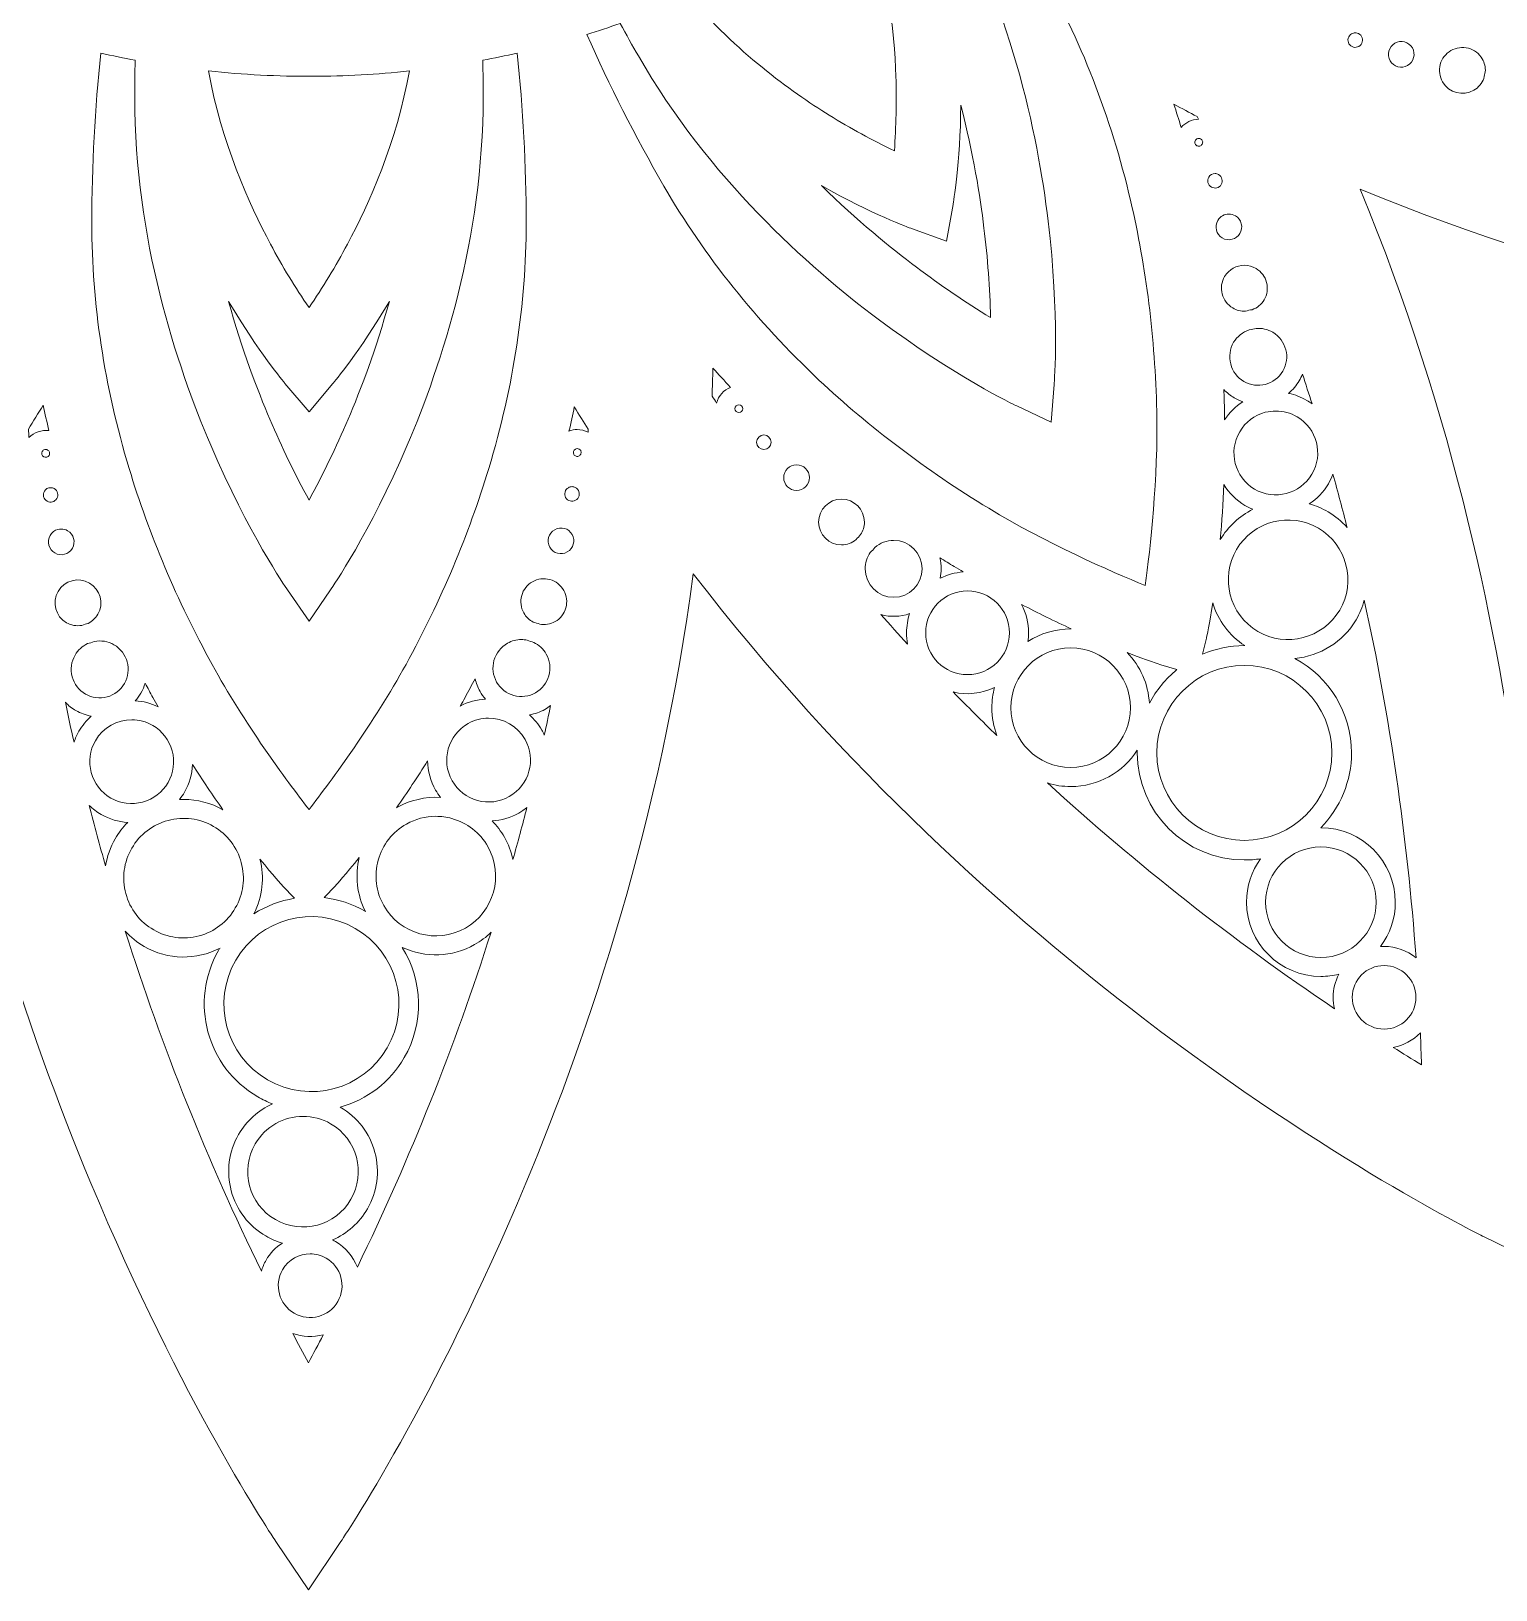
# Model space of a CAD drawing. Header units: millimetres. Extents: x -17 to 2094, y -143 to 314.
# Drawn here: x 452.9 to 568, y -116.3 to 6.1 of the extents above; entities that cross this region are included whole.
import ezdxf

# ---------------------------------------------------------------- set-up
doc = ezdxf.new("R2010")
doc.units = ezdxf.units.MM
doc.header["$MEASUREMENT"] = 0
doc.layers.add('Layer 3', color=7, linetype='Continuous')

msp = doc.modelspace()

# ---------------------------------------------------------------- linework, layer by layer
at = {"layer": 'Layer 3', "lineweight": 0}
for points, knots in [([(663.7, 73.81), (663.7, 73.81), (667.43, 76.32), (667.43, 76.32), (667.43, 76.32), (663.7, 78.84), (663.7, 78.84), (663.26, 79.13), (652.64, 86.25), (635.47, 93.41), (623.61, 98.36), (606.81, 104.02), (587.6, 106.56), (602.98, 118.37), (614.7, 131.67), (622.5, 141.9), (633.79, 156.69), (639.43, 168.16), (639.67, 168.64), (639.67, 168.64), (641.64, 172.67), (641.64, 172.67), (641.64, 172.67), (637.15, 172.99), (637.15, 172.99), (636.62, 173.03), (623.87, 173.88), (605.41, 171.49), (592.67, 169.85), (575.29, 166.35), (557.38, 158.94), (564.8, 176.86), (568.3, 194.25), (569.94, 207), (572.33, 225.46), (571.48, 238.21), (571.44, 238.74), (571.44, 238.74), (571.12, 243.22), (571.12, 243.22), (571.12, 243.22), (567.09, 241.25), (567.09, 241.25), (566.61, 241.02), (555.14, 235.38), (540.35, 224.09), (530.13, 216.29), (516.83, 204.58), (505.02, 189.2), (502.49, 208.43), (496.83, 225.24), (491.88, 237.1), (484.71, 254.28), (477.6, 264.89), (477.3, 265.34), (477.3, 265.34), (474.79, 269.06), (474.79, 269.06), (474.79, 269.06), (472.27, 265.34), (472.27, 265.34), (471.97, 264.89), (464.86, 254.28), (457.7, 237.1), (452.75, 225.24), (447.09, 208.45), (444.55, 189.23), (432.74, 204.62), (419.43, 216.34), (409.21, 224.14), (394.42, 235.43), (382.95, 241.07), (382.47, 241.3), (382.47, 241.3), (378.43, 243.27), (378.43, 243.27), (378.43, 243.27), (378.12, 238.79), (378.12, 238.79), (378.08, 238.25), (377.23, 225.51), (379.61, 207.05), (381.26, 194.3), (384.75, 176.93), (392.16, 159.02), (374.25, 166.44), (356.86, 169.93), (344.11, 171.58), (325.65, 173.96), (312.9, 173.11), (312.37, 173.07), (312.37, 173.07), (307.89, 172.76), (307.89, 172.76), (307.89, 172.76), (309.86, 168.72), (309.86, 168.72), (310.09, 168.24), (315.73, 156.77), (327.02, 141.98), (334.82, 131.76), (346.53, 118.46), (361.9, 106.66), (342.68, 104.12), (325.87, 98.46), (314.01, 93.51), (296.83, 86.34), (286.21, 79.23), (285.77, 78.93), (285.77, 78.93), (282.05, 76.42), (282.05, 76.42), (282.05, 76.42), (285.77, 73.91), (285.77, 73.91), (286.21, 73.61), (296.83, 66.5), (314.01, 59.33), (325.87, 54.38), (342.66, 48.72), (361.88, 46.18), (346.49, 34.38), (334.77, 21.07), (326.97, 10.85), (315.68, -3.95), (310.04, -15.41), (309.81, -15.89), (309.81, -15.89), (307.84, -19.93), (307.84, -19.93), (307.84, -19.93), (312.32, -20.25), (312.32, -20.25), (312.85, -20.28), (325.6, -21.13), (344.06, -18.75), (356.81, -17.11), (374.18, -13.61), (392.09, -6.2), (384.67, -24.12), (381.17, -41.5), (379.53, -54.26), (377.15, -72.71), (378, -85.46), (378.04, -86), (378.04, -86), (378.35, -90.48), (378.35, -90.48), (378.35, -90.48), (382.39, -88.51), (382.39, -88.51), (382.87, -88.28), (394.33, -82.64), (409.13, -71.35), (419.35, -63.55), (432.64, -51.83), (444.45, -36.46), (446.98, -55.69), (452.65, -72.49), (457.6, -84.36), (464.77, -101.54), (471.88, -112.15), (472.18, -112.59), (472.18, -112.59), (474.69, -116.32), (474.69, -116.32), (474.69, -116.32), (477.2, -112.59), (477.2, -112.59), (477.5, -112.15), (484.61, -101.54), (491.78, -84.36), (496.73, -72.5), (502.39, -55.7), (504.92, -36.49), (516.73, -51.87), (530.04, -63.59), (540.26, -71.4), (555.05, -82.69), (566.52, -88.32), (567, -88.56), (567, -88.56), (571.04, -90.53), (571.04, -90.53), (571.04, -90.53), (571.35, -86.05), (571.35, -86.05), (571.39, -85.51), (572.24, -72.76), (569.86, -54.31), (568.22, -41.56), (564.72, -24.18), (557.31, -6.27), (575.23, -13.69), (592.61, -17.19), (605.37, -18.84), (623.82, -21.22), (636.57, -20.37), (637.11, -20.33), (637.11, -20.33), (641.59, -20.02), (641.59, -20.02), (641.59, -20.02), (639.62, -15.98), (639.62, -15.98), (639.38, -15.5), (633.75, -4.03), (622.46, 10.76), (614.66, 20.98), (602.94, 34.28), (587.57, 46.08), (606.8, 48.62), (623.6, 54.28), (635.47, 59.23), (652.64, 66.4), (663.26, 73.51), (663.7, 73.81)], [0, 0, 0, 0, 1, 1, 1, 2, 2, 2, 3, 3, 3, 4, 4, 4, 5, 5, 5, 6, 6, 6, 7, 7, 7, 8, 8, 8, 9, 9, 9, 10, 10, 10, 11, 11, 11, 12, 12, 12, 13, 13, 13, 14, 14, 14, 15, 15, 15, 16, 16, 16, 17, 17, 17, 18, 18, 18, 19, 19, 19, 20, 20, 20, 21, 21, 21, 22, 22, 22, 23, 23, 23, 24, 24, 24, 25, 25, 25, 26, 26, 26, 27, 27, 27, 28, 28, 28, 29, 29, 29, 30, 30, 30, 31, 31, 31, 32, 32, 32, 33, 33, 33, 34, 34, 34, 35, 35, 35, 36, 36, 36, 37, 37, 37, 38, 38, 38, 39, 39, 39, 40, 40, 40, 41, 41, 41, 42, 42, 42, 43, 43, 43, 44, 44, 44, 45, 45, 45, 46, 46, 46, 47, 47, 47, 48, 48, 48, 49, 49, 49, 50, 50, 50, 51, 51, 51, 52, 52, 52, 53, 53, 53, 54, 54, 54, 55, 55, 55, 56, 56, 56, 57, 57, 57, 58, 58, 58, 59, 59, 59, 60, 60, 60, 61, 61, 61, 62, 62, 62, 63, 63, 63, 64, 64, 64, 65, 65, 65, 66, 66, 66, 67, 67, 67, 68, 68, 68, 69, 69, 69, 70, 70, 70, 71, 71, 71, 72, 72, 72, 72]), ([(502.62, -6.04), (500.35, -2.12), (498.32, 1.89), (496.56, 5.88), (497.44, 6.15), (498.31, 6.44), (499.18, 6.74), (499.66, 5.86), (500.14, 5.01), (500.61, 4.19), (506.13, -5.38), (513.9, -12.34), (519.45, -16.49), (525.46, -20.99), (530.14, -23.22), (530.33, -23.31), (530.33, -23.31), (533.03, -24.59), (533.03, -24.59), (533.03, -24.59), (533.27, -21.62), (533.27, -21.62), (533.29, -21.4), (533.7, -16.27), (532.8, -8.78), (531.98, -1.9), (529.84, 8.3), (524.31, 17.88), (523.84, 18.7), (523.33, 19.55), (522.81, 20.41), (523.5, 21.01), (524.19, 21.62), (524.86, 22.24), (527.44, 18.72), (529.9, 14.95), (532.17, 11.02), (535.34, 5.53), (537.73, -0.58), (539.27, -7.15), (540.5, -12.42), (541.2, -18), (541.33, -23.73), (541.45, -28.95), (540.82, -34.53), (540.43, -37.42), (537.73, -36.31), (532.58, -34.06), (528.13, -31.35), (523.24, -28.37), (518.75, -24.98), (514.8, -21.27), (509.89, -16.66), (505.79, -11.53), (502.62, -6.04)], [0, 0, 0, 0, 1, 1, 1, 2, 2, 2, 3, 3, 3, 4, 4, 4, 5, 5, 5, 6, 6, 6, 7, 7, 7, 8, 8, 8, 9, 9, 9, 10, 10, 10, 11, 11, 11, 12, 12, 12, 13, 13, 13, 14, 14, 14, 15, 15, 15, 16, 16, 16, 17, 17, 17, 18, 18, 18, 18]), ([(518.25, 16.79), (520.17, 11.45), (520.72, 6.15), (520.84, 2.57), (520.9, 0.59), (520.86, -1.36), (520.72, -3.26), (519, -2.44), (517.28, -1.5), (515.6, -0.46), (512.56, 1.43), (508.25, 4.55), (504.59, 8.89), (509.4, 11.02), (513.99, 13.67), (518.25, 16.79)], [0, 0, 0, 0, 1, 1, 1, 2, 2, 2, 3, 3, 3, 4, 4, 4, 5, 5, 5, 5]), ([(557.21, 4.94), (556.94, 4.78), (556.59, 4.88), (556.43, 5.15), (556.35, 5.28), (556.33, 5.43), (556.37, 5.58), (556.41, 5.73), (556.51, 5.85), (556.64, 5.93), (556.73, 5.98), (556.82, 6), (556.92, 6), (556.97, 6), (557.02, 6), (557.07, 5.98), (557.22, 5.94), (557.34, 5.85), (557.42, 5.72), (557.57, 5.45), (557.48, 5.1), (557.21, 4.94)], [0, 0, 0, 0, 1, 1, 1, 2, 2, 2, 3, 3, 3, 4, 4, 4, 5, 5, 5, 6, 6, 6, 7, 7, 7, 7]), ([(561.04, 3.44), (560.56, 3.16), (559.94, 3.33), (559.66, 3.81), (559.39, 4.29), (559.55, 4.91), (560.03, 5.19), (560.51, 5.47), (561.13, 5.3), (561.41, 4.82), (561.69, 4.34), (561.52, 3.72), (561.04, 3.44)], [0, 0, 0, 0, 1, 1, 1, 2, 2, 2, 3, 3, 3, 4, 4, 4, 4]), ([(567.03, 2.43), (566.89, 2.04), (566.61, 1.7), (566.24, 1.49), (565.38, 1), (564.28, 1.29), (563.78, 2.15), (563.54, 2.57), (563.48, 3.05), (563.6, 3.52), (563.73, 3.98), (564.03, 4.37), (564.44, 4.61), (564.86, 4.85), (565.34, 4.92), (565.81, 4.79), (566.27, 4.67), (566.66, 4.37), (566.9, 3.95), (567.08, 3.65), (567.16, 3.3), (567.14, 2.95), (567.09, 2.78), (567.06, 2.61), (567.03, 2.43)], [0, 0, 0, 0, 1, 1, 1, 2, 2, 2, 3, 3, 3, 4, 4, 4, 5, 5, 5, 6, 6, 6, 7, 7, 7, 8, 8, 8, 8]), ([(488.86, -28.22), (487.29, -33.41), (485.11, -38.59), (482.36, -43.61), (479.85, -48.19), (476.52, -52.71), (474.74, -55.02), (472.96, -52.71), (469.62, -48.19), (467.12, -43.61), (464.37, -38.59), (462.18, -33.41), (460.61, -28.22), (458.66, -21.77), (457.68, -15.28), (457.68, -8.94), (457.68, -4.42), (457.92, 0.06), (458.39, 4.41), (459.29, 4.21), (460.19, 4.02), (461.09, 3.85), (461.06, 2.85), (461.05, 1.87), (461.05, 0.93), (461.05, -10.13), (464.3, -20.04), (467.03, -26.4), (469.98, -33.31), (472.92, -37.58), (473.04, -37.76), (473.04, -37.76), (474.74, -40.21), (474.74, -40.21), (474.74, -40.21), (476.43, -37.76), (476.43, -37.76), (476.56, -37.58), (479.49, -33.31), (482.45, -26.4), (485.17, -20.04), (488.42, -10.13), (488.42, 0.93), (488.42, 1.87), (488.41, 2.85), (488.39, 3.85), (489.28, 4.02), (490.18, 4.21), (491.08, 4.41), (491.56, 0.07), (491.8, -4.42), (491.8, -8.94), (491.8, -15.28), (490.81, -21.77), (488.86, -28.22)], [0, 0, 0, 0, 1, 1, 1, 2, 2, 2, 3, 3, 3, 4, 4, 4, 5, 5, 5, 6, 6, 6, 7, 7, 7, 8, 8, 8, 9, 9, 9, 10, 10, 10, 11, 11, 11, 12, 12, 12, 13, 13, 13, 14, 14, 14, 15, 15, 15, 16, 16, 16, 17, 17, 17, 18, 18, 18, 18]), ([(477.76, -10.59), (476.83, -12.34), (475.81, -14.01), (474.74, -15.58), (473.66, -14.01), (472.65, -12.34), (471.71, -10.59), (470.02, -7.44), (467.85, -2.58), (466.85, 3.01), (469.56, 2.72), (472.3, 2.58), (475.02, 2.59), (477.55, 2.6), (480.1, 2.74), (482.63, 3.01), (481.62, -2.58), (479.45, -7.44), (477.76, -10.59)], [0, 0, 0, 0, 1, 1, 1, 2, 2, 2, 3, 3, 3, 4, 4, 4, 5, 5, 5, 6, 6, 6, 6]), ([(522.06, -9.37), (522.06, -9.37), (524.81, -10.35), (524.81, -10.35), (524.81, -10.35), (525.33, -7.48), (525.33, -7.48), (525.35, -7.34), (525.9, -4.27), (525.94, 0.32), (526.92, -3.46), (527.46, -6.85), (527.76, -9.33), (528.05, -11.69), (528.22, -14.06), (528.28, -16.37), (526.31, -15.16), (524.35, -13.83), (522.45, -12.4), (520.44, -10.9), (517.79, -8.74), (515, -6), (518.99, -8.26), (521.92, -9.32), (522.06, -9.37)], [0, 0, 0, 0, 1, 1, 1, 2, 2, 2, 3, 3, 3, 4, 4, 4, 5, 5, 5, 6, 6, 6, 7, 7, 7, 8, 8, 8, 8]), ([(543.25, -1.43), (543.06, -0.81), (542.87, -0.2), (542.68, 0.4), (543.31, 0.06), (543.91, -0.26), (544.5, -0.57), (544.54, -0.65), (544.57, -0.72), (544.61, -0.79), (544.09, -0.8), (543.59, -1.03), (543.25, -1.43)], [0, 0, 0, 0, 1, 1, 1, 2, 2, 2, 3, 3, 3, 4, 4, 4, 4]), ([(544.89, -2.75), (544.85, -2.82), (544.79, -2.87), (544.71, -2.89), (544.63, -2.91), (544.54, -2.9), (544.47, -2.86), (544.33, -2.77), (544.28, -2.58), (544.37, -2.44), (544.42, -2.34), (544.53, -2.29), (544.63, -2.29), (544.68, -2.29), (544.74, -2.3), (544.78, -2.33), (544.86, -2.37), (544.91, -2.44), (544.93, -2.51), (544.95, -2.59), (544.93, -2.68), (544.89, -2.75)], [0, 0, 0, 0, 1, 1, 1, 2, 2, 2, 3, 3, 3, 4, 4, 4, 5, 5, 5, 6, 6, 6, 7, 7, 7, 7]), ([(546.4, -5.91), (546.24, -6.18), (545.89, -6.27), (545.62, -6.11), (545.35, -5.95), (545.25, -5.6), (545.41, -5.33), (545.52, -5.15), (545.71, -5.05), (545.91, -5.05), (546, -5.05), (546.1, -5.07), (546.19, -5.13), (546.46, -5.29), (546.55, -5.64), (546.4, -5.91)], [0, 0, 0, 0, 1, 1, 1, 2, 2, 2, 3, 3, 3, 4, 4, 4, 5, 5, 5, 5]), ([(547.86, -9.75), (547.58, -10.23), (546.96, -10.39), (546.48, -10.11), (546.25, -9.97), (546.09, -9.76), (546.02, -9.49), (545.95, -9.23), (545.99, -8.96), (546.12, -8.73), (546.31, -8.41), (546.65, -8.23), (547, -8.23), (547.17, -8.23), (547.35, -8.28), (547.51, -8.37), (547.74, -8.51), (547.9, -8.73), (547.97, -8.99), (548.04, -9.25), (548, -9.52), (547.86, -9.75)], [0, 0, 0, 0, 1, 1, 1, 2, 2, 2, 3, 3, 3, 4, 4, 4, 5, 5, 5, 6, 6, 6, 7, 7, 7, 7]), ([(549.77, -14.97), (549.55, -15.33), (549.22, -15.61), (548.82, -15.75), (548.64, -15.77), (548.47, -15.81), (548.3, -15.86), (547.95, -15.87), (547.6, -15.79), (547.3, -15.61), (546.89, -15.37), (546.59, -14.98), (546.47, -14.51), (546.35, -14.04), (546.42, -13.56), (546.66, -13.14), (547, -12.57), (547.6, -12.26), (548.22, -12.26), (548.53, -12.26), (548.84, -12.34), (549.13, -12.51), (549.54, -12.75), (549.84, -13.14), (549.96, -13.61), (550.08, -14.07), (550.01, -14.56), (549.77, -14.97)], [0, 0, 0, 0, 1, 1, 1, 2, 2, 2, 3, 3, 3, 4, 4, 4, 5, 5, 5, 6, 6, 6, 7, 7, 7, 8, 8, 8, 9, 9, 9, 9]), ([(481.05, -15.09), (480.01, -18.86), (478.79, -22.06), (477.81, -24.36), (476.87, -26.55), (475.84, -28.68), (474.74, -30.71), (473.63, -28.68), (472.6, -26.55), (471.67, -24.36), (470.69, -22.06), (469.46, -18.86), (468.42, -15.09), (470.75, -19.05), (472.76, -21.43), (472.85, -21.54), (472.85, -21.54), (474.74, -23.76), (474.74, -23.76), (474.74, -23.76), (476.62, -21.54), (476.62, -21.54), (476.72, -21.43), (478.73, -19.04), (481.05, -15.09)], [0, 0, 0, 0, 1, 1, 1, 2, 2, 2, 3, 3, 3, 4, 4, 4, 5, 5, 5, 6, 6, 6, 7, 7, 7, 8, 8, 8, 8]), ([(551.23, -20.58), (550.6, -21.65), (549.23, -22), (548.17, -21.38), (547.65, -21.07), (547.29, -20.59), (547.14, -20.01), (546.99, -19.43), (547.07, -18.83), (547.37, -18.31), (547.65, -17.85), (548.08, -17.5), (548.6, -17.33), (548.78, -17.31), (548.96, -17.27), (549.13, -17.22), (549.59, -17.18), (550.04, -17.29), (550.44, -17.52), (551.5, -18.15), (551.86, -19.52), (551.23, -20.58)], [0, 0, 0, 0, 1, 1, 1, 2, 2, 2, 3, 3, 3, 4, 4, 4, 5, 5, 5, 6, 6, 6, 7, 7, 7, 7]), ([(506.76, -23.08), (506.64, -22.9), (506.52, -22.72), (506.4, -22.54), (506.43, -21.83), (506.45, -21.1), (506.47, -20.34), (506.91, -20.83), (507.36, -21.32), (507.86, -21.85), (507.31, -22.05), (506.9, -22.52), (506.76, -23.08)], [0, 0, 0, 0, 1, 1, 1, 2, 2, 2, 3, 3, 3, 4, 4, 4, 4]), ([(553.11, -22.87), (552.67, -22.61), (552.19, -22.42), (551.69, -22.32), (552.02, -22.04), (552.3, -21.71), (552.52, -21.34), (552.62, -21.17), (552.71, -21), (552.78, -20.81), (553.03, -21.59), (553.29, -22.37), (553.53, -23.15), (553.4, -23.05), (553.26, -22.96), (553.11, -22.87)], [0, 0, 0, 0, 1, 1, 1, 2, 2, 2, 3, 3, 3, 4, 4, 4, 5, 5, 5, 5]), ([(546.6, -22.02), (546.84, -22.27), (547.11, -22.49), (547.41, -22.67), (547.62, -22.79), (547.85, -22.9), (548.09, -22.98), (547.52, -23.34), (547.03, -23.83), (546.66, -24.4), (546.66, -24.16), (546.66, -23.91), (546.65, -23.66), (546.64, -23.13), (546.62, -22.58), (546.6, -22.02)], [0, 0, 0, 0, 1, 1, 1, 2, 2, 2, 3, 3, 3, 4, 4, 4, 5, 5, 5, 5]), ([(452.7, -25.12), (453.08, -24.52), (453.47, -23.89), (453.86, -23.25), (454, -23.91), (454.15, -24.58), (454.31, -25.25), (453.73, -25.17), (453.14, -25.38), (452.74, -25.8), (452.73, -25.58), (452.71, -25.35), (452.7, -25.12)], [0, 0, 0, 0, 1, 1, 1, 2, 2, 2, 3, 3, 3, 4, 4, 4, 4]), ([(508.51, -23.83), (508.34, -23.83), (508.2, -23.7), (508.2, -23.53), (508.2, -23.36), (508.34, -23.22), (508.51, -23.22), (508.68, -23.22), (508.81, -23.36), (508.81, -23.53), (508.81, -23.7), (508.68, -23.83), (508.51, -23.83)], [0, 0, 0, 0, 1, 1, 1, 2, 2, 2, 3, 3, 3, 4, 4, 4, 4]), ([(496.66, -25.38), (496.4, -25.24), (496.1, -25.16), (495.8, -25.16), (495.59, -25.16), (495.37, -25.2), (495.16, -25.28), (495.31, -24.65), (495.45, -24.01), (495.58, -23.39), (495.96, -24), (496.32, -24.58), (496.68, -25.14), (496.67, -25.22), (496.67, -25.3), (496.66, -25.38)], [0, 0, 0, 0, 1, 1, 1, 2, 2, 2, 3, 3, 3, 4, 4, 4, 5, 5, 5, 5]), ([(553.52, -28.67), (552.6, -30.23), (550.58, -30.76), (549.01, -29.84), (547.45, -28.92), (546.93, -26.89), (547.85, -25.33), (548.29, -24.57), (549.01, -24.03), (549.86, -23.81), (550.14, -23.74), (550.42, -23.71), (550.69, -23.71), (551.27, -23.71), (551.84, -23.86), (552.36, -24.16), (553.92, -25.08), (554.44, -27.1), (553.52, -28.67)], [0, 0, 0, 0, 1, 1, 1, 2, 2, 2, 3, 3, 3, 4, 4, 4, 5, 5, 5, 6, 6, 6, 6]), ([(510.47, -26.73), (510.15, -26.73), (509.9, -26.48), (509.9, -26.16), (509.9, -25.85), (510.15, -25.59), (510.47, -25.59), (510.78, -25.59), (511.04, -25.85), (511.04, -26.16), (511.04, -26.48), (510.78, -26.73), (510.47, -26.73)], [0, 0, 0, 0, 1, 1, 1, 2, 2, 2, 3, 3, 3, 4, 4, 4, 4]), ([(453.79, -26.88), (453.83, -26.81), (453.9, -26.76), (453.98, -26.74), (454.01, -26.73), (454.03, -26.73), (454.06, -26.73), (454.11, -26.73), (454.16, -26.74), (454.21, -26.77), (454.28, -26.81), (454.33, -26.87), (454.35, -26.95), (454.38, -27.03), (454.36, -27.12), (454.32, -27.19), (454.24, -27.33), (454.05, -27.38), (453.91, -27.3), (453.76, -27.21), (453.71, -27.03), (453.79, -26.88)], [0, 0, 0, 0, 1, 1, 1, 2, 2, 2, 3, 3, 3, 4, 4, 4, 5, 5, 5, 6, 6, 6, 7, 7, 7, 7]), ([(496.1, -27.05), (496.08, -27.12), (496.03, -27.19), (495.96, -27.23), (495.89, -27.27), (495.81, -27.28), (495.73, -27.26), (495.65, -27.24), (495.58, -27.19), (495.54, -27.11), (495.46, -26.97), (495.51, -26.78), (495.66, -26.7), (495.71, -26.67), (495.76, -26.66), (495.81, -26.66), (495.92, -26.66), (496.02, -26.71), (496.08, -26.81), (496.12, -26.88), (496.13, -26.97), (496.1, -27.05)], [0, 0, 0, 0, 1, 1, 1, 2, 2, 2, 3, 3, 3, 4, 4, 4, 5, 5, 5, 6, 6, 6, 7, 7, 7, 7]), ([(513.04, -29.95), (512.48, -29.95), (512.03, -29.49), (512.03, -28.94), (512.03, -28.38), (512.48, -27.93), (513.04, -27.93), (513.59, -27.93), (514.05, -28.38), (514.05, -28.94), (514.05, -29.49), (513.59, -29.95), (513.04, -29.95)], [0, 0, 0, 0, 1, 1, 1, 2, 2, 2, 3, 3, 3, 4, 4, 4, 4]), ([(554.79, -31.63), (554.32, -31.36), (553.83, -31.15), (553.31, -31), (553.92, -30.6), (554.44, -30.07), (554.81, -29.43), (554.95, -29.19), (555.07, -28.93), (555.17, -28.67), (555.56, -30.05), (555.93, -31.45), (556.29, -32.86), (555.86, -32.38), (555.35, -31.96), (554.79, -31.63)], [0, 0, 0, 0, 1, 1, 1, 2, 2, 2, 3, 3, 3, 4, 4, 4, 5, 5, 5, 5]), ([(453.89, -30.44), (453.85, -30.3), (453.87, -30.14), (453.95, -30.01), (454.05, -29.83), (454.24, -29.73), (454.44, -29.73), (454.54, -29.73), (454.64, -29.75), (454.73, -29.8), (454.86, -29.88), (454.95, -30), (454.99, -30.15), (455.03, -30.3), (455.01, -30.45), (454.93, -30.58), (454.78, -30.85), (454.43, -30.95), (454.16, -30.79), (454.02, -30.71), (453.93, -30.59), (453.89, -30.44)], [0, 0, 0, 0, 1, 1, 1, 2, 2, 2, 3, 3, 3, 4, 4, 4, 5, 5, 5, 6, 6, 6, 7, 7, 7, 7]), ([(495.95, -30.38), (495.91, -30.52), (495.81, -30.64), (495.68, -30.72), (495.68, -30.72), (495.68, -30.72), (495.68, -30.72), (495.41, -30.87), (495.06, -30.78), (494.9, -30.5), (494.83, -30.37), (494.81, -30.22), (494.85, -30.07), (494.89, -29.92), (494.99, -29.8), (495.12, -29.73), (495.21, -29.68), (495.3, -29.65), (495.4, -29.65), (495.45, -29.65), (495.5, -29.66), (495.55, -29.67), (495.7, -29.72), (495.82, -29.81), (495.9, -29.94), (495.97, -30.07), (495.99, -30.23), (495.95, -30.38)], [0, 0, 0, 0, 1, 1, 1, 2, 2, 2, 3, 3, 3, 4, 4, 4, 5, 5, 5, 6, 6, 6, 7, 7, 7, 8, 8, 8, 9, 9, 9, 9]), ([(548.26, -31.13), (548.46, -31.24), (548.66, -31.35), (548.88, -31.43), (547.82, -31.96), (546.93, -32.79), (546.32, -33.81), (546.45, -32.39), (546.54, -30.95), (546.6, -29.49), (547, -30.16), (547.57, -30.72), (548.26, -31.13)], [0, 0, 0, 0, 1, 1, 1, 2, 2, 2, 3, 3, 3, 4, 4, 4, 4]), ([(518.07, -33.42), (517.95, -33.54), (517.83, -33.67), (517.72, -33.81), (517.4, -34.08), (516.99, -34.23), (516.57, -34.23), (515.58, -34.23), (514.77, -33.43), (514.77, -32.43), (514.77, -31.44), (515.58, -30.63), (516.57, -30.63), (517.56, -30.63), (518.37, -31.44), (518.37, -32.43), (518.37, -32.79), (518.27, -33.13), (518.07, -33.42)], [0, 0, 0, 0, 1, 1, 1, 2, 2, 2, 3, 3, 3, 4, 4, 4, 5, 5, 5, 6, 6, 6, 6]), ([(549.27, -41.02), (547.03, -39.7), (546.29, -36.82), (547.6, -34.58), (548.92, -32.35), (551.8, -31.61), (554.03, -32.92), (556.26, -34.23), (557.01, -37.12), (555.7, -39.35), (554.38, -41.58), (551.5, -42.33), (549.27, -41.02)], [0, 0, 0, 0, 1, 1, 1, 2, 2, 2, 3, 3, 3, 4, 4, 4, 4]), ([(454.3, -34.25), (454.23, -33.99), (454.27, -33.71), (454.4, -33.48), (454.4, -33.48), (454.4, -33.48), (454.4, -33.48), (454.54, -33.25), (454.76, -33.08), (455.02, -33.01), (455.1, -32.99), (455.19, -32.98), (455.28, -32.98), (455.45, -32.98), (455.63, -33.02), (455.78, -33.11), (456.01, -33.25), (456.18, -33.46), (456.25, -33.72), (456.32, -33.98), (456.29, -34.26), (456.15, -34.49), (455.87, -34.97), (455.25, -35.14), (454.77, -34.86), (454.54, -34.72), (454.37, -34.51), (454.3, -34.25)], [0, 0, 0, 0, 1, 1, 1, 2, 2, 2, 3, 3, 3, 4, 4, 4, 5, 5, 5, 6, 6, 6, 7, 7, 7, 8, 8, 8, 9, 9, 9, 9]), ([(495.03, -34.78), (494.55, -35.06), (493.93, -34.89), (493.65, -34.4), (493.38, -33.92), (493.55, -33.3), (494.04, -33.03), (494.52, -32.75), (495.14, -32.92), (495.41, -33.41), (495.68, -33.89), (495.51, -34.51), (495.03, -34.78)], [0, 0, 0, 0, 1, 1, 1, 2, 2, 2, 3, 3, 3, 4, 4, 4, 4]), ([(520.66, -38.34), (519.43, -38.34), (518.43, -37.34), (518.43, -36.11), (518.43, -35.65), (518.57, -35.2), (518.83, -34.82), (518.96, -34.7), (519.08, -34.57), (519.19, -34.42), (519.6, -34.06), (520.12, -33.87), (520.66, -33.87), (521.9, -33.87), (522.9, -34.87), (522.9, -36.11), (522.9, -37.34), (521.9, -38.34), (520.66, -38.34)], [0, 0, 0, 0, 1, 1, 1, 2, 2, 2, 3, 3, 3, 4, 4, 4, 5, 5, 5, 6, 6, 6, 6]), ([(524.29, -35.23), (524.67, -35.47), (525.05, -35.7), (525.42, -35.92), (525.66, -36.07), (525.9, -36.21), (526.13, -36.35), (525.5, -36.4), (524.89, -36.56), (524.32, -36.85), (524.37, -36.6), (524.4, -36.36), (524.4, -36.11), (524.4, -35.81), (524.36, -35.51), (524.29, -35.23)], [0, 0, 0, 0, 1, 1, 1, 2, 2, 2, 3, 3, 3, 4, 4, 4, 5, 5, 5, 5]), ([(455.03, -37.88), (455.53, -37.02), (456.63, -36.72), (457.49, -37.22), (458.35, -37.71), (458.65, -38.82), (458.15, -39.68), (457.97, -39.98), (457.71, -40.23), (457.4, -40.39), (457.23, -40.43), (457.06, -40.48), (456.89, -40.55), (456.48, -40.62), (456.05, -40.55), (455.69, -40.34), (454.83, -39.84), (454.53, -38.74), (455.03, -37.88)], [0, 0, 0, 0, 1, 1, 1, 2, 2, 2, 3, 3, 3, 4, 4, 4, 5, 5, 5, 6, 6, 6, 6]), ([(494.92, -39.17), (494.79, -39.63), (494.49, -40.02), (494.07, -40.25), (493.7, -40.46), (493.27, -40.53), (492.86, -40.46), (492.7, -40.39), (492.53, -40.33), (492.36, -40.29), (492.04, -40.13), (491.79, -39.88), (491.61, -39.57), (491.38, -39.16), (491.32, -38.67), (491.45, -38.2), (491.57, -37.74), (491.88, -37.35), (492.29, -37.12), (492.71, -36.88), (493.2, -36.82), (493.66, -36.95), (494.13, -37.08), (494.51, -37.38), (494.75, -37.8), (494.75, -37.8), (494.75, -37.8), (494.75, -37.8), (494.98, -38.22), (495.04, -38.7), (494.92, -39.17)], [0, 0, 0, 0, 1, 1, 1, 2, 2, 2, 3, 3, 3, 4, 4, 4, 5, 5, 5, 6, 6, 6, 7, 7, 7, 8, 8, 8, 9, 9, 9, 10, 10, 10, 10]), ([(526.47, -44.42), (524.65, -44.42), (523.18, -42.94), (523.18, -41.13), (523.18, -39.31), (524.65, -37.84), (526.47, -37.84), (528.28, -37.84), (529.76, -39.31), (529.76, -41.13), (529.76, -42.94), (528.28, -44.42), (526.47, -44.42)], [0, 0, 0, 0, 1, 1, 1, 2, 2, 2, 3, 3, 3, 4, 4, 4, 4]), ([(530.71, -38.9), (532.01, -39.58), (533.32, -40.22), (534.62, -40.82), (534.6, -40.82), (534.59, -40.82), (534.57, -40.82), (533.38, -40.82), (532.2, -41.17), (531.21, -41.82), (531.24, -41.59), (531.26, -41.36), (531.26, -41.13), (531.26, -40.35), (531.06, -39.58), (530.71, -38.9)], [0, 0, 0, 0, 1, 1, 1, 2, 2, 2, 3, 3, 3, 4, 4, 4, 5, 5, 5, 5]), ([(545.73, -38.78), (546.14, -40.15), (547.02, -41.34), (548.25, -42.14), (548.24, -42.14), (548.23, -42.14), (548.21, -42.14), (547.07, -42.14), (545.97, -42.37), (544.93, -42.81), (544.93, -42.81), (545.23, -41.55), (545.23, -41.55), (545.26, -41.42), (545.47, -40.45), (545.73, -38.78)], [0, 0, 0, 0, 1, 1, 1, 2, 2, 2, 3, 3, 3, 4, 4, 4, 5, 5, 5, 5]), ([(557.63, -38.56), (559.65, -47.71), (561.01, -57.16), (561.7, -66.67), (560.99, -66.09), (560.11, -65.77), (559.19, -65.77), (559.1, -65.77), (559, -65.77), (558.91, -65.78), (559.66, -64.78), (560.07, -63.56), (560.07, -62.29), (560.07, -59.07), (557.45, -56.45), (554.23, -56.45), (554.23, -56.45), (554.22, -56.45), (554.22, -56.45), (555.76, -54.88), (556.63, -52.77), (556.63, -50.56), (556.63, -47.43), (554.88, -44.58), (552.17, -43.14), (554.15, -42.97), (555.96, -41.86), (556.99, -40.11), (557.27, -39.62), (557.49, -39.1), (557.63, -38.56)], [0, 0, 0, 0, 1, 1, 1, 2, 2, 2, 3, 3, 3, 4, 4, 4, 5, 5, 5, 6, 6, 6, 7, 7, 7, 8, 8, 8, 9, 9, 9, 10, 10, 10, 10]), ([(521.76, -42.02), (521.05, -41.25), (520.35, -40.47), (519.67, -39.7), (520.4, -39.91), (521.2, -39.88), (521.92, -39.62), (521.76, -40.1), (521.68, -40.61), (521.68, -41.13), (521.68, -41.43), (521.71, -41.73), (521.76, -42.02)], [0, 0, 0, 0, 1, 1, 1, 2, 2, 2, 3, 3, 3, 4, 4, 4, 4]), ([(457.18, -45.94), (456.66, -45.64), (456.29, -45.16), (456.14, -44.58), (455.98, -44.01), (456.06, -43.4), (456.36, -42.89), (456.59, -42.49), (456.93, -42.17), (457.35, -41.98), (457.52, -41.94), (457.7, -41.88), (457.86, -41.81), (458.4, -41.71), (458.95, -41.8), (459.42, -42.07), (460.49, -42.68), (460.85, -44.05), (460.24, -45.12), (459.94, -45.64), (459.45, -46.01), (458.88, -46.17), (458.3, -46.32), (457.7, -46.24), (457.18, -45.94)], [0, 0, 0, 0, 1, 1, 1, 2, 2, 2, 3, 3, 3, 4, 4, 4, 5, 5, 5, 6, 6, 6, 7, 7, 7, 8, 8, 8, 8]), ([(490.33, -41.95), (490.66, -41.76), (491.04, -41.66), (491.42, -41.66), (491.57, -41.66), (491.73, -41.68), (491.88, -41.71), (492.05, -41.78), (492.22, -41.84), (492.39, -41.88), (492.81, -42.08), (493.15, -42.4), (493.37, -42.8), (493.67, -43.32), (493.74, -43.92), (493.58, -44.5), (493.42, -45.07), (493.05, -45.55), (492.53, -45.85), (492.01, -46.14), (491.41, -46.21), (490.83, -46.05), (490.25, -45.89), (489.77, -45.52), (489.48, -45), (489.19, -44.48), (489.11, -43.88), (489.27, -43.3), (489.43, -42.72), (489.81, -42.25), (490.33, -41.95)], [0, 0, 0, 0, 1, 1, 1, 2, 2, 2, 3, 3, 3, 4, 4, 4, 5, 5, 5, 6, 6, 6, 7, 7, 7, 8, 8, 8, 9, 9, 9, 10, 10, 10, 10]), ([(529.87, -47.02), (529.87, -44.43), (531.98, -42.32), (534.57, -42.32), (537.16, -42.32), (539.27, -44.43), (539.27, -47.02), (539.27, -49.61), (537.16, -51.71), (534.57, -51.71), (531.98, -51.71), (529.87, -49.61), (529.87, -47.02)], [0, 0, 0, 0, 1, 1, 1, 2, 2, 2, 3, 3, 3, 4, 4, 4, 4]), ([(542.92, -44.02), (542.03, -44.75), (541.29, -45.66), (540.75, -46.67), (540.67, -45.15), (540.04, -43.75), (539.01, -42.69), (540.62, -43.32), (541.59, -43.62), (541.64, -43.64), (541.64, -43.64), (541.64, -43.64), (541.64, -43.64), (541.64, -43.64), (542.92, -44.02), (542.92, -44.02)], [0, 0, 0, 0, 1, 1, 1, 2, 2, 2, 3, 3, 3, 4, 4, 4, 5, 5, 5, 5]), ([(548.21, -57.44), (544.42, -57.44), (541.34, -54.35), (541.34, -50.56), (541.34, -46.77), (544.42, -43.69), (548.21, -43.69), (552, -43.69), (555.09, -46.77), (555.09, -50.56), (555.09, -54.35), (552, -57.44), (548.21, -57.44)], [0, 0, 0, 0, 1, 1, 1, 2, 2, 2, 3, 3, 3, 4, 4, 4, 4]), ([(461.09, -46.48), (461.26, -46.29), (461.41, -46.09), (461.53, -45.87), (461.68, -45.62), (461.79, -45.36), (461.87, -45.09), (462.07, -45.47), (462.27, -45.84), (462.48, -46.22), (462.61, -46.46), (462.74, -46.7), (462.88, -46.94), (462.32, -46.67), (461.71, -46.51), (461.09, -46.48)], [0, 0, 0, 0, 1, 1, 1, 2, 2, 2, 3, 3, 3, 4, 4, 4, 5, 5, 5, 5]), ([(488.61, -46.35), (487.92, -46.38), (487.24, -46.56), (486.62, -46.89), (486.75, -46.67), (486.87, -46.44), (487, -46.22), (487.26, -45.74), (487.52, -45.24), (487.79, -44.74), (487.87, -45.09), (488, -45.42), (488.18, -45.74), (488.3, -45.96), (488.45, -46.16), (488.61, -46.35)], [0, 0, 0, 0, 1, 1, 1, 2, 2, 2, 3, 3, 3, 4, 4, 4, 5, 5, 5, 5]), ([(525.34, -45.78), (526.42, -46.05), (527.59, -45.91), (528.59, -45.42), (528.45, -45.94), (528.38, -46.47), (528.38, -47.02), (528.38, -47.77), (528.51, -48.51), (528.77, -49.2), (527.61, -48.07), (526.46, -46.92), (525.34, -45.78)], [0, 0, 0, 0, 1, 1, 1, 2, 2, 2, 3, 3, 3, 4, 4, 4, 4]), ([(456.67, -48.86), (456.51, -49.14), (456.38, -49.43), (456.28, -49.72), (456.04, -48.68), (455.82, -47.63), (455.6, -46.59), (455.84, -46.84), (456.12, -47.06), (456.43, -47.24), (456.8, -47.45), (457.21, -47.6), (457.63, -47.68), (457.25, -48.02), (456.93, -48.41), (456.67, -48.86)], [0, 0, 0, 0, 1, 1, 1, 2, 2, 2, 3, 3, 3, 4, 4, 4, 5, 5, 5, 5]), ([(493.22, -49.18), (493.16, -49.04), (493.09, -48.9), (493.02, -48.77), (492.76, -48.32), (492.44, -47.92), (492.06, -47.58), (492.48, -47.5), (492.89, -47.36), (493.27, -47.15), (493.43, -47.06), (493.58, -46.96), (493.72, -46.84), (493.56, -47.62), (493.39, -48.4), (493.22, -49.18)], [0, 0, 0, 0, 1, 1, 1, 2, 2, 2, 3, 3, 3, 4, 4, 4, 5, 5, 5, 5]), ([(460.82, -47.96), (461.38, -47.96), (461.94, -48.11), (462.46, -48.41), (463.22, -48.84), (463.76, -49.55), (463.99, -50.4), (464.22, -51.25), (464.1, -52.14), (463.67, -52.9), (463.23, -53.66), (462.52, -54.21), (461.67, -54.43), (460.82, -54.66), (459.93, -54.55), (459.17, -54.11), (458.41, -53.67), (457.86, -52.96), (457.64, -52.11), (457.41, -51.26), (457.52, -50.37), (457.96, -49.61), (458.57, -48.56), (459.68, -47.96), (460.82, -47.96)], [0, 0, 0, 0, 1, 1, 1, 2, 2, 2, 3, 3, 3, 4, 4, 4, 5, 5, 5, 6, 6, 6, 7, 7, 7, 8, 8, 8, 8]), ([(490.47, -53.99), (489.71, -54.43), (488.82, -54.54), (487.97, -54.3), (487.12, -54.07), (486.42, -53.51), (485.98, -52.75), (485.09, -51.17), (485.65, -49.16), (487.23, -48.26), (487.74, -47.97), (488.3, -47.84), (488.84, -47.84), (489.99, -47.84), (491.11, -48.44), (491.72, -49.51), (491.72, -49.51), (491.71, -49.51), (491.71, -49.51), (492.61, -51.09), (492.05, -53.1), (490.47, -53.99)], [0, 0, 0, 0, 1, 1, 1, 2, 2, 2, 3, 3, 3, 4, 4, 4, 5, 5, 5, 6, 6, 6, 7, 7, 7, 7]), ([(485.07, -54.06), (483.88, -54), (482.69, -54.27), (481.65, -54.85), (481.64, -54.86), (481.62, -54.87), (481.61, -54.88), (482.45, -53.69), (483.27, -52.45), (484.06, -51.19), (484.07, -51.99), (484.28, -52.78), (484.68, -53.49), (484.8, -53.69), (484.93, -53.88), (485.07, -54.06)], [0, 0, 0, 0, 1, 1, 1, 2, 2, 2, 3, 3, 3, 4, 4, 4, 5, 5, 5, 5]), ([(555.3, -70.67), (547.31, -65.28), (539.74, -59.32), (532.75, -52.93), (533.33, -53.12), (533.95, -53.21), (534.57, -53.21), (536.73, -53.21), (538.68, -52.1), (539.8, -50.34), (539.8, -50.41), (539.8, -50.49), (539.8, -50.56), (539.8, -55.2), (543.57, -58.98), (548.21, -58.98), (548.64, -58.98), (549.06, -58.95), (549.49, -58.88), (548.77, -59.87), (548.38, -61.06), (548.38, -62.29), (548.38, -65.51), (551.01, -68.13), (554.23, -68.13), (554.7, -68.13), (555.17, -68.08), (555.63, -67.96), (555.34, -68.52), (555.19, -69.13), (555.19, -69.77), (555.19, -70.08), (555.23, -70.38), (555.3, -70.67)], [0, 0, 0, 0, 1, 1, 1, 2, 2, 2, 3, 3, 3, 4, 4, 4, 5, 5, 5, 6, 6, 6, 7, 7, 7, 8, 8, 8, 9, 9, 9, 10, 10, 10, 11, 11, 11, 11]), ([(464.96, -53.65), (465.34, -52.99), (465.56, -52.24), (465.59, -51.48), (466.37, -52.7), (467.17, -53.89), (467.98, -55.04), (467.04, -54.5), (465.97, -54.22), (464.89, -54.22), (464.78, -54.22), (464.68, -54.22), (464.57, -54.22), (464.71, -54.04), (464.85, -53.85), (464.96, -53.65), (464.96, -53.65), (464.96, -53.65), (464.96, -53.65)], [0, 0, 0, 0, 1, 1, 1, 2, 2, 2, 3, 3, 3, 4, 4, 4, 5, 5, 5, 6, 6, 6, 6]), ([(458.76, -59.45), (458.31, -57.87), (457.88, -56.27), (457.47, -54.69), (457.76, -54.96), (458.07, -55.2), (458.42, -55.4), (459.06, -55.77), (459.77, -55.99), (460.5, -56.03), (460.12, -56.41), (459.79, -56.84), (459.52, -57.31), (459.13, -57.98), (458.88, -58.71), (458.76, -59.45)], [0, 0, 0, 0, 1, 1, 1, 2, 2, 2, 3, 3, 3, 4, 4, 4, 5, 5, 5, 5]), ([(490.76, -58.95), (490.63, -58.34), (490.4, -57.74), (490.09, -57.19), (490.09, -57.19), (490.09, -57.19), (490.09, -57.19), (489.82, -56.72), (489.5, -56.29), (489.12, -55.91), (489.85, -55.87), (490.56, -55.66), (491.21, -55.3), (491.44, -55.17), (491.66, -55.02), (491.86, -54.85), (491.51, -56.21), (491.14, -57.58), (490.76, -58.95)], [0, 0, 0, 0, 1, 1, 1, 2, 2, 2, 3, 3, 3, 4, 4, 4, 5, 5, 5, 6, 6, 6, 6]), ([(460.82, -58.06), (461.44, -56.97), (462.46, -56.2), (463.67, -55.87), (464.88, -55.55), (466.15, -55.71), (467.23, -56.34), (468.32, -56.96), (469.1, -57.98), (469.42, -59.19), (469.75, -60.4), (469.58, -61.67), (468.95, -62.75), (468.33, -63.84), (467.31, -64.62), (466.1, -64.94), (464.89, -65.27), (463.62, -65.1), (462.54, -64.47), (461.45, -63.85), (460.68, -62.84), (460.35, -61.62), (460.03, -60.41), (460.19, -59.14), (460.82, -58.06)], [0, 0, 0, 0, 1, 1, 1, 2, 2, 2, 3, 3, 3, 4, 4, 4, 5, 5, 5, 6, 6, 6, 7, 7, 7, 8, 8, 8, 8]), ([(487.02, -64.33), (484.76, -65.61), (481.89, -64.81), (480.61, -62.56), (480.61, -62.56), (480.61, -62.56), (480.61, -62.56), (480, -61.47), (479.84, -60.2), (480.18, -58.99), (480.51, -57.78), (481.3, -56.77), (482.39, -56.16), (483.1, -55.75), (483.89, -55.55), (484.69, -55.55), (485.11, -55.55), (485.54, -55.6), (485.95, -55.72), (487.17, -56.06), (488.17, -56.84), (488.79, -57.93), (490.06, -60.18), (489.27, -63.06), (487.02, -64.33)], [0, 0, 0, 0, 1, 1, 1, 2, 2, 2, 3, 3, 3, 4, 4, 4, 5, 5, 5, 6, 6, 6, 7, 7, 7, 8, 8, 8, 8]), ([(554.23, -57.95), (556.62, -57.95), (558.57, -59.9), (558.57, -62.29), (558.57, -64.69), (556.62, -66.64), (554.23, -66.64), (551.83, -66.64), (549.88, -64.69), (549.88, -62.29), (549.88, -59.9), (551.83, -57.95), (554.23, -57.95)], [0, 0, 0, 0, 1, 1, 1, 2, 2, 2, 3, 3, 3, 4, 4, 4, 4]), ([(470.89, -58.92), (471.93, -60.2), (472.58, -60.91), (472.67, -61.01), (472.67, -61.01), (473.6, -61.99), (473.6, -61.99), (472.46, -62.18), (471.38, -62.59), (470.41, -63.2), (471.09, -61.86), (471.25, -60.34), (470.89, -58.92)], [0, 0, 0, 0, 1, 1, 1, 2, 2, 2, 3, 3, 3, 4, 4, 4, 4]), ([(479.17, -63.03), (479.16, -63.02), (479.15, -63.02), (479.14, -63.01), (478.14, -62.43), (477.06, -62.07), (475.93, -61.94), (475.93, -61.94), (476.82, -61), (476.82, -61), (476.91, -60.89), (477.61, -60.13), (478.69, -58.78), (478.35, -60.19), (478.5, -61.71), (479.17, -63.03)], [0, 0, 0, 0, 1, 1, 1, 2, 2, 2, 3, 3, 3, 4, 4, 4, 5, 5, 5, 5]), ([(471.49, -76.25), (468.21, -74.36), (467.08, -70.15), (468.98, -66.86), (470.87, -63.58), (475.08, -62.45), (478.36, -64.35), (481.65, -66.24), (482.78, -70.45), (480.88, -73.74), (478.99, -77.02), (474.77, -78.15), (471.49, -76.25)], [0, 0, 0, 0, 1, 1, 1, 2, 2, 2, 3, 3, 3, 4, 4, 4, 4]), ([(471.37, -90.42), (471.21, -90.7), (471.08, -90.99), (471, -91.29), (466.77, -82.61), (463.18, -73.63), (460.31, -64.58), (460.73, -65.05), (461.23, -65.45), (461.79, -65.77), (463.66, -66.85), (465.9, -66.87), (467.75, -65.9), (467.71, -65.96), (467.67, -66.03), (467.64, -66.09), (465.32, -70.11), (466.7, -75.27), (470.72, -77.59), (471.09, -77.8), (471.47, -77.99), (471.87, -78.14), (470.76, -78.64), (469.83, -79.48), (469.21, -80.54), (468.43, -81.89), (468.23, -83.47), (468.63, -84.98), (469.03, -86.48), (470, -87.74), (471.35, -88.52), (471.76, -88.76), (472.19, -88.95), (472.65, -89.08), (472.12, -89.42), (471.68, -89.87), (471.37, -90.42)], [0, 0, 0, 0, 1, 1, 1, 2, 2, 2, 3, 3, 3, 4, 4, 4, 5, 5, 5, 6, 6, 6, 7, 7, 7, 8, 8, 8, 9, 9, 9, 10, 10, 10, 11, 11, 11, 12, 12, 12, 12]), ([(478.54, -90.96), (478.21, -90.12), (477.61, -89.41), (476.83, -88.96), (476.75, -88.91), (476.67, -88.87), (476.58, -88.83), (477.73, -88.33), (478.7, -87.48), (479.33, -86.39), (480.11, -85.04), (480.32, -83.46), (479.91, -81.95), (479.51, -80.44), (478.54, -79.18), (477.19, -78.4), (477.19, -78.4), (477.19, -78.4), (477.19, -78.4), (479.31, -77.81), (481.11, -76.42), (482.22, -74.51), (483.78, -71.8), (483.69, -68.46), (482.07, -65.85), (483.87, -66.69), (485.99, -66.63), (487.75, -65.63), (488.23, -65.36), (488.66, -65.04), (489.04, -64.66), (486.21, -73.57), (482.69, -82.41), (478.54, -90.96)], [0, 0, 0, 0, 1, 1, 1, 2, 2, 2, 3, 3, 3, 4, 4, 4, 5, 5, 5, 6, 6, 6, 7, 7, 7, 8, 8, 8, 9, 9, 9, 10, 10, 10, 11, 11, 11, 11]), ([(556.69, -69.77), (556.69, -68.39), (557.81, -67.27), (559.19, -67.27), (560.57, -67.27), (561.69, -68.39), (561.69, -69.77), (561.69, -71.15), (560.57, -72.27), (559.19, -72.27), (557.81, -72.27), (556.69, -71.15), (556.69, -69.77)], [0, 0, 0, 0, 1, 1, 1, 2, 2, 2, 3, 3, 3, 4, 4, 4, 4]), ([(562.13, -75.08), (561.39, -74.63), (560.65, -74.17), (559.91, -73.7), (560.72, -73.55), (561.46, -73.15), (562.04, -72.57), (562.07, -73.42), (562.1, -74.26), (562.13, -75.08)], [0, 0, 0, 0, 1, 1, 1, 2, 2, 2, 3, 3, 3, 3]), ([(476.44, -79.7), (478.52, -80.9), (479.23, -83.56), (478.03, -85.64), (476.84, -87.71), (474.17, -88.43), (472.1, -87.23), (470.02, -86.03), (469.31, -83.37), (470.51, -81.29), (471.31, -79.9), (472.77, -79.12), (474.28, -79.12), (475.01, -79.12), (475.76, -79.31), (476.44, -79.7)], [0, 0, 0, 0, 1, 1, 1, 2, 2, 2, 3, 3, 3, 4, 4, 4, 5, 5, 5, 5]), ([(477, -93.67), (476.31, -94.87), (474.77, -95.28), (473.58, -94.59), (472.38, -93.9), (471.97, -92.36), (472.66, -91.17), (473.13, -90.37), (473.97, -89.92), (474.83, -89.92), (475.26, -89.92), (475.69, -90.03), (476.08, -90.25), (477.28, -90.94), (477.69, -92.48), (477, -93.67)], [0, 0, 0, 0, 1, 1, 1, 2, 2, 2, 3, 3, 3, 4, 4, 4, 5, 5, 5, 5]), ([(474.69, -98.49), (474.28, -97.73), (473.87, -96.96), (473.46, -96.17), (474.23, -96.45), (475.07, -96.49), (475.86, -96.28), (475.47, -97.03), (475.08, -97.77), (474.69, -98.49)], [0, 0, 0, 0, 1, 1, 1, 2, 2, 2, 3, 3, 3, 3])]:
    msp.add_open_spline(points, degree=3, knots=knots, dxfattribs=at)

doc.saveas('drawing.dxf')
